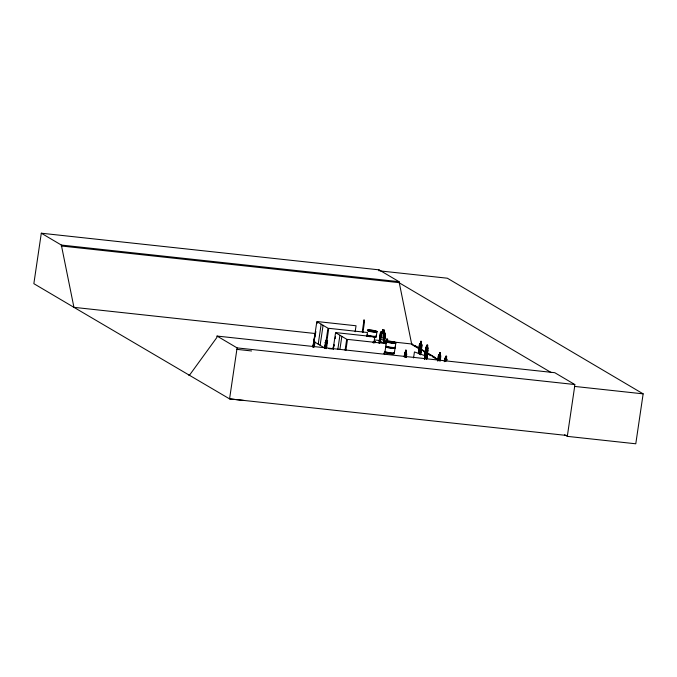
<?xml version="1.0" encoding="UTF-8"?>
<svg xmlns="http://www.w3.org/2000/svg" width="677" height="677" viewBox="0 0 677 677"><rect width="100%" height="100%" fill="white"/><g stroke="black" fill="none" stroke-linecap="round" stroke-linejoin="round"><path stroke-width="1.02" d="M420.595 343.637C418.344 342.477 419.088 351.024 418.648 353.174C420.992 357.27 421.483 347.665 420.172 354.02M418.674 353.098L418.818 350.601M426.425 357.769L427.026 355.459L426.425 357.769L424.741 356.813L426.29 346.912L425.884 347.69M424.995 354.249L424.741 356.813M425.308 352.048L411.65 343.984L399.058 281.683L379.018 269.844L41.305 233.21L33.85 283.671L73.962 307.358M244.287 400.488L229.571 398.88L73.937 307.341L61.345 245.049L41.305 233.21M574.511 386.618L574.815 384.536L554.776 372.697L217.055 336.063L216.843 337.518L189.484 375.21L188.697 375.117M217.055 336.063L237.102 347.902L229.571 398.88L567.284 435.523M312.833 346.895L315.033 333.753M313.028 347.013L315.228 333.863L313.282 347.039M313.087 346.929L316.828 321.617L327.956 328.193L324.968 348.435M313.595 346.869L314.34 341.809M315.558 333.549L315.854 331.552M317.031 323.564L317.327 321.567L356.043 325.764L355.154 331.755M313.663 346.912L314.416 341.851M314.323 346.988L314.991 341.877M318.215 344.161L321.169 324.181M320.128 345.287L323.081 325.315M324.52 348.291L325.967 340.218L324.715 348.401M326.483 348.663L327.609 340.514L326.957 340.446L325.832 348.596L328.751 328.311L367.459 332.509L366.866 336.503M332.932 348.858L333.786 344.83M333.126 348.968L333.973 344.94L333.38 348.993M333.186 348.883L335.572 332.695L346.709 339.262L345.084 350.254M335.2 338.635L335.487 336.63M337.857 349.239L339.922 335.259M339.913 349.374L341.834 336.384M345.879 350.373L347.496 339.38L386.212 343.586L384.587 354.57M362.28 331.755L364.048 319.764L364.412 322.396L362.94 332.39M378.875 270.783L379.018 269.844M373.907 342.833L374.787 336.841L336.08 332.635M376.294 336.114L376.954 331.688M378.942 342.977L380.457 332.5L379.695 341.682L383.554 342.799L384.477 340.523L385.45 333.922C384.858 332.153 382.75 332.906 384.299 330.114L382.59 329.64L382.293 332.102L381.109 331.772L380.508 332.542M379.137 342.977L380.466 333.989L380.923 334.125L379.391 343.104M379.594 343.112L380.178 339.118M382.657 329.64L382.277 332.195L381.329 332.779L380.652 337.366L381.185 339.566L382.717 340.015L383.834 338.288L384.299 330.114M383.546 343.264L384.917 335.284M383.741 343.273L384.477 338.28M383.994 343.4L385.391 333.913L384.9 332.957L381.126 331.865M384.189 343.4L385.374 335.411L384.722 335.276M385.441 343.713L385.704 341.792M385.788 343.865L386.88 338.864L387.608 339.346M386.601 341.428L386.965 338.965M387.718 342.173L386.973 341.978L388.192 341.936L387.236 341.758L387.642 339.279L387.168 341.792L386.042 341.132M394.369 352.785L395.046 348.198A4.764 0.601 8.4 0 1 391.052 348.223A4.764 0.601 8.4 0 1 385.822 347.03M395.19 347.276L395.85 342.85M404.059 356.737L405.024 352.218L404.618 353.005M404.414 356.864L405.861 350.127M404.761 357.067L405.303 353.394L405.938 353.775L405.396 357.448M405.421 352.573L405.853 350.034L406.505 350.508L405.878 356.728M406.056 352.954L406.538 350.441M406.005 357.541C405.481 356.356 407.19 355.417 406.302 355.543M406.208 356.991L406.513 353.225M406.251 357.566L406.733 354.164L406.175 352.895M413.554 357.93L414.434 351.938L424.817 355.662M418.361 353.487L419.765 344.009M418.547 353.597L419.723 345.608M418.606 353.512L420.586 343.535M420.519 343.628L420.95 341.081L421.593 341.555M420.214 354.579L421.39 346.59L421.83 346.734L420.654 354.723M420.4 354.697L421.822 345.211L420.755 352.615M424.377 358.658L425.867 347.648M424.42 359.242L425.901 349.256M424.928 356.161L427.119 344.728L427.771 345.202L427.551 348.672L426.239 355.019L425.596 354.646L425.545 352.48M424.674 359.267L425.562 353.276M426.239 359.225L427.568 350.237L428.008 350.373L426.679 359.369M426.425 359.335L427.915 348.85L427.779 347.919L426.205 346.988M426.493 359.259L427.881 347.851M437.748 360.816C438.645 360.029 437.511 353.386 439.491 354.79M437.774 360.816L438.586 355.163M438.027 360.765L438.688 356.686M438.095 360.68L439.415 354.782C440.778 347.656 440.27 359.419 439.593 360.773M439.847 360.748L440.541 357.778L440.287 360.883M440.719 356.373L440.033 360.858L440.609 355.366L440.617 356.39M444.848 360.883L445.652 358.345L445.111 358.057L444.34 361.636L445.111 358.057M445.195 361.086L445.466 359.25L446.101 359.631L445.83 361.459M445.584 358.429L446.016 355.89L446.668 356.356M567.301 436.36L574.671 386.423L643.15 393.853L635.779 443.79L567.301 436.36L564.567 434.752M385.721 341.843L386.051 341.047L386.592 341.326M419.791 344.06L420.112 343.349M380.567 332.551L381.185 331.865M369.278 330.723L368.948 330.791A4.739 0.592 8.4 0 1 370.979 330.054A4.739 0.592 8.4 0 1 376.827 331.628A4.739 0.592 8.4 0 1 369.016 330.782L368.339 330.604L369.405 330.875M369.515 330.994L369.041 331.011M387.701 342.029L387.252 342.029L387.887 342.012A4.739 0.592 8.4 0 1 389.876 341.216A4.739 0.592 8.4 0 1 395.723 342.79A4.739 0.592 8.4 0 1 387.913 341.944L387.515 341.75M388.031 342.181L387.828 342.164M394.869 342.884L395.266 342.9M375.786 331.383L376.065 331.4M394.674 342.824L395.106 342.816L394.573 342.774M369.134 331.019L368.576 330.858L369.007 330.951A4.773 0.601 8.4 0 0 376.827 331.823A4.773 0.601 8.4 0 0 370.937 330.249A4.773 0.601 8.4 0 0 368.965 330.977L368.635 330.985M375.769 331.713L375.98 331.755M384.477 340.523L383.554 342.799M388.234 342.223L387.718 342.147M395.013 342.613L395.021 342.57M379.915 270.893L447.353 278.213L643.15 393.853M61.345 245.049L399.058 281.683M61.209 245.979L398.922 282.622L551.044 372.468M421.551 341.479L420.062 351.38L419.427 350.999L419.376 348.833M421.187 343.933L421.686 344.28L420.036 343.341M73.937 307.341L315.084 333.507M374.914 339.998L379.112 340.455M384.358 341.022L389.605 341.589M391.704 341.817L412.445 344.068M427.441 347.589L427.864 347.927M440.168 355.103L440.583 355.442M324.842 342.672L326.932 342.9M446.617 356.28L446.448 359.834M405.413 352.48L404.948 352.209L406.598 353.233M440.727 357.888L440.287 357.752M446.261 358.742L446.761 359.089L445.102 358.15M446.812 360.012L446.702 359.005L446.862 360.037M328.937 348.621L332.077 348.968M237.102 347.902L574.815 384.536M236.882 349.357L251.599 350.965M387.87 342.113A4.773 0.601 8.4 0 0 395.723 342.968A4.773 0.601 8.4 0 0 389.842 341.386A4.773 0.601 8.4 0 0 387.87 342.113L388.217 342.088M379.687 341.614L383.52 342.706M394.513 342.833L395.25 342.833M314.78 333.727L315.228 333.863M333.533 344.805L333.973 344.94M426.214 346.903L426.764 347.276M438.933 354.503L440.507 355.433M444.857 360.333L444.797 360.409M415.17 345.685L419.732 348.376M421.551 349.45L425.19 351.6M428.837 353.749L435.209 357.515M427.128 353.123L438.061 359.58M411.582 344.398L417.954 348.156M423.421 351.388L425.241 352.463M427.974 354.079L430.699 355.687M432.527 356.762L437.985 359.995M418.598 353.089L420.248 354.029M424.767 356.737L426.425 357.676M386.939 339.439L387.227 340.497L386.821 340.252M405.836 350.593L406.124 351.659L405.718 351.414M386.406 342.24L387.041 342.613M313.874 341.597L325.002 348.164M421.822 345.211L421.636 344.195L421.796 345.236M379.602 339.092L379.746 341.614M393.565 353.309A4.747 0.592 8.4 0 1 390.832 353.8A4.747 0.592 8.4 0 1 384.832 352.362M395.004 347.089A4.747 0.592 8.4 0 1 391.788 347.369A4.747 0.592 8.4 0 1 385.966 346.108M394.217 352.929A4.824 0.601 8.4 0 1 390.942 353.216A4.824 0.601 8.4 0 1 385.035 351.938M394.2 352.607A4.764 0.601 8.4 0 1 390.976 352.878A4.764 0.601 8.4 0 1 385.145 351.625M393.675 352.996A4.824 0.601 8.4 0 1 391.492 353.555A4.824 0.601 8.4 0 1 384.993 352.218M394.987 347.699A4.824 0.601 8.4 0 1 391.721 347.986A4.824 0.601 8.4 0 1 385.805 346.709M395.029 347.419A4.824 0.601 8.4 0 1 391.763 347.699A4.824 0.601 8.4 0 1 385.848 346.421M376.107 335.927A4.747 0.592 8.4 0 1 372.892 336.207A4.747 0.592 8.4 0 1 367.069 334.954M376.167 337.036A4.764 0.601 8.4 0 1 373.882 337.231M370.319 336.782A4.764 0.601 8.4 0 1 368.186 336.325M376.09 336.545A4.824 0.601 8.4 0 1 373.966 336.926M372.824 336.824A4.824 0.601 8.4 0 1 366.909 335.547M376.133 336.257A4.824 0.601 8.4 0 1 372.866 336.537A4.824 0.601 8.4 0 1 366.951 335.259M375.32 341.775A4.824 0.601 8.4 0 1 373.196 342.156M375.49 341.623A4.764 0.601 8.4 0 1 373.205 341.826M375.278 342.054A4.824 0.601 8.4 0 1 373.154 342.435M375.337 342.545A4.747 0.592 8.4 0 1 374.753 342.765M374.026 342.782A4.747 0.592 8.4 0 1 373.061 342.748M382.15 333.016L381.473 337.603L383.004 338.043L383.69 333.456L382.15 333.016M382.852 330.224L382.725 331.045L383.715 331.332L383.834 330.511L382.852 330.224M420.392 344.441L419.715 349.036L420.358 349.408L421.035 344.821L420.392 344.441M420.933 341.648L421.221 342.706L420.933 341.648M426.569 348.088L425.892 352.675L426.527 353.055L427.204 348.469L426.569 348.088M427.102 345.287L427.399 346.353L427.102 345.287M439.288 355.603L438.611 360.189L439.255 360.57L439.932 355.984L439.288 355.603M439.83 352.802L440.118 353.868L439.83 352.802M445.999 356.449L446.287 357.515L445.999 356.449M384.341 354.012L384.147 352.996L384.341 354.012M387.845 342.418A4.739 0.592 8.4 0 0 395.647 343.264A4.739 0.592 8.4 0 0 389.8 341.69A4.739 0.592 8.4 0 0 387.845 342.418M368.948 331.256A4.739 0.592 8.4 0 0 376.759 332.102A4.739 0.592 8.4 0 0 370.903 330.537A4.739 0.592 8.4 0 0 368.948 331.256"/></g></svg>
